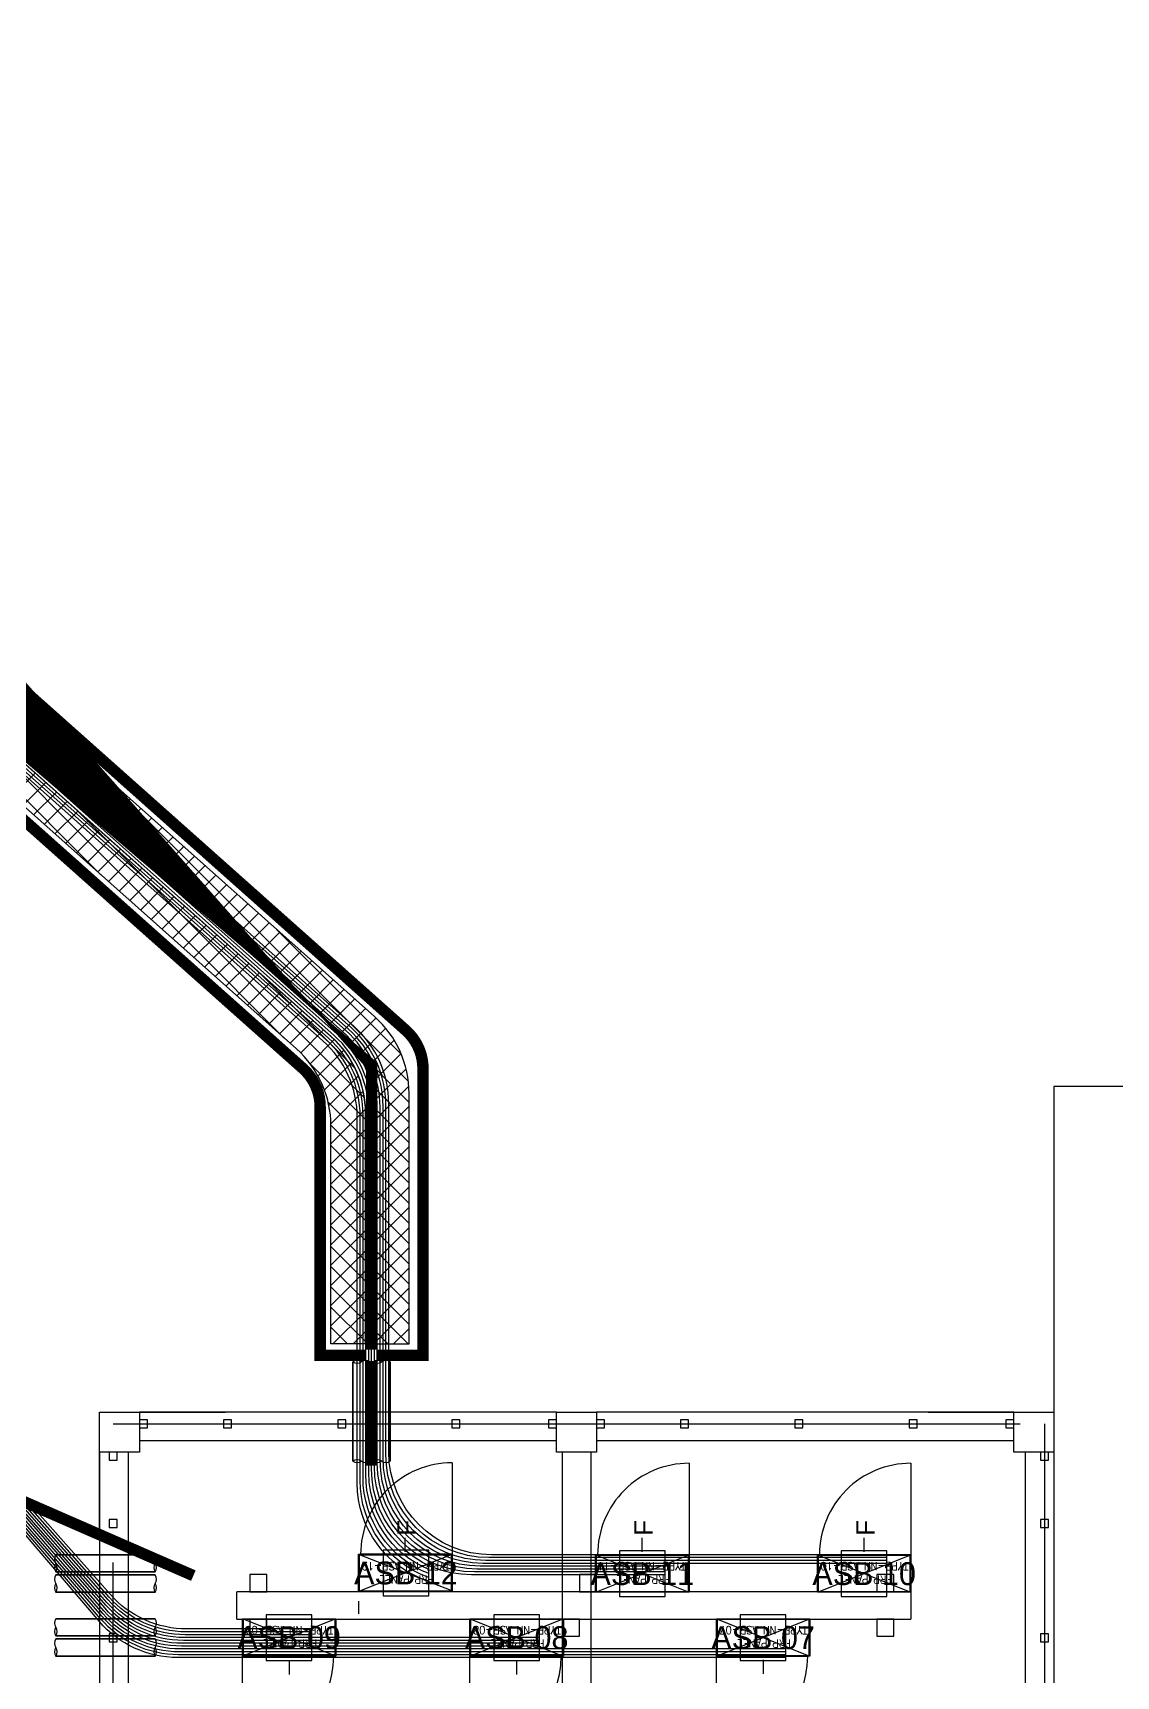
# Model space of a CAD drawing. Header units: metres. Extents: x 532643 to 533032, y 2674932 to 2675252.
# Drawn here: x 532826.05 to 532835.53, y 2675126.39 to 2675140.76 of the extents above; entities that cross this region are included whole.
import ezdxf
from ezdxf.enums import TextEntityAlignment as Align

# ---------------------------------------------------------------- set-up
doc = ezdxf.new("R2010")
doc.units = ezdxf.units.M
doc.header["$MEASUREMENT"] = 0
for name, pattern in [('DASHED', [0.75, 0.5, -0.25]), ('DASHED2', [0.375, 0.25, -0.125]), ('HIDDEN', [0.375, 0.25, -0.125]), ('PHANTOM', [63.50000000000001, 31.75, -6.35, 6.35, -6.35, 6.35, -6.35])]:
    doc.linetypes.add(name, pattern=pattern)
for name, color, linetype in [('1', 5, 'Continuous'), ('300mm Hume Pipe', 74, 'Continuous'), ('Excavation', 7, 'Continuous'), ('IDT', 7, 'Continuous'), ('LT Cable(AG) INV to LT Panel BL-10', 2, 'Continuous'), ('Trench (AC)-BL10', 14, 'Continuous')]:
    doc.layers.add(name, color=color, linetype=linetype)
doc.styles.add('Arial', font='arial.ttf')
doc.styles.add('RomanS', font='romans.shx')
doc.styles.get("Standard").update_dxf_attribs({"font": 'Adani Regular.ttf'})
doc.linetypes.add('FOUNDATION LAYOUT$0$FENCELINE1', pattern='A,6.35,-2.54,[133,ltypeshp.shx,S=2.54,R=0,X=-2.54,Y=0],-2.54,25.4', length=36.83)

# ---------------------------------------------------------------- blocks, each defined once
blk = doc.blocks.new('IDT')
at = {"layer": 'IDT', "color": 8, "linetype": 'PHANTOM', "ltscale": 0.25}
for p, q in [((33.78305947702646, 18.31032447560767), (33.78305947702646, 9.160324475607581)), ((25.63305947702636, 9.160324475607581), (25.63305947702636, 16.03532447560758)), ((33.78305947702646, 9.160324475607581), (25.63305947702636, 9.160324475607581))]:
    blk.add_line(p, q, dxfattribs=at)
at = {"layer": 'IDT', "color": 8}
for p, q in [((25.55203310577579, 9.410145771028397), (25.55203310577579, 12.06014577102826)), ((25.80203310577579, 9.410145771028397), (25.80203310577579, 12.06014577102826)), ((29.60203310577552, 9.410145771028397), (29.60203310577552, 12.06014577102826)), ((29.85203310577552, 9.410145771028397), (29.85203310577552, 12.06014577102826)), ((33.6520331057757, 9.410145771028397), (33.6520331057757, 12.06014577102826)), ((33.9020331057757, 9.410145771028397), (33.9020331057757, 12.06014577102826)), ((25.59805947702651, 11.06854747735485), (25.59805947702651, 10.99854747735469)), ((25.66805947702622, 11.06854747735485), (25.59805947702651, 11.06854747735485)), ((25.66805947702622, 10.99854747735469), (25.66805947702622, 11.06854747735485)), ((27.68603310577581, 11.1931585117926), (28.50403310577556, 11.1931585117926)), ((27.68603310577581, 10.86615851179261), (27.68603310577581, 11.1931585117926)), ((27.69503310577582, 10.86965851179264), (27.69503310577582, 11.18965851179257)), ((27.69503310577582, 11.18965851179257), (28.49503310577555, 11.18965851179257)), ((28.49503310577555, 11.18965851179257), (27.69503310577582, 10.86965851179264)), ((28.49503310577555, 10.86965851179264), (27.69503310577582, 11.18965851179257)), ((28.49503310577555, 11.18965851179257), (28.49503310577555, 10.86965851179264)), ((28.50403310577556, 11.1931585117926), (28.50403310577556, 10.86615851179261)), ((29.8430331057755, 11.19316355596482), (30.66103310577572, 11.19316355596482)), ((29.8430331057755, 10.86616355596482), (29.8430331057755, 11.19316355596482)), ((29.85203310577552, 10.86966355596462), (29.85203310577552, 11.18966355596478)), ((29.85203310577552, 11.18966355596478), (30.6520331057757, 11.18966355596478)), ((30.6520331057757, 11.18966355596478), (29.85203310577552, 10.86966355596462)), ((30.6520331057757, 10.86966355596462), (29.85203310577552, 11.18966355596478)), ((30.6520331057757, 11.18966355596478), (30.6520331057757, 10.86966355596462)), ((30.66103310577572, 11.19316355596482), (30.66103310577572, 10.86616355596482)), ((31.83392632624444, 11.19316355596482), (32.65192632624419, 11.19316355596482)), ((31.83392632624444, 10.86616355596482), (31.83392632624444, 11.19316355596482)), ((31.84292632624445, 10.86966355596462), (31.84292632624445, 11.18966355596478)), ((31.84292632624445, 11.18966355596478), (32.64292632624418, 11.18966355596478)), ((31.84292632624445, 10.86966355596462), (32.64292632624418, 11.18966355596478)), ((31.84292632624445, 11.18966355596478), (32.64292632624418, 10.86966355596485)), ((32.64292632624418, 11.18966355596478), (32.64292632624418, 10.86966355596485)), ((32.65192632624419, 11.19316355596482), (32.65192632624419, 10.86616355596482)), ((33.7480594770266, 11.06854747735485), (33.7480594770266, 10.99854747735469)), ((33.81805947702631, 11.06854747735485), (33.7480594770266, 11.06854747735485)), ((33.81805947702631, 10.99854747735469), (33.81805947702631, 11.06854747735485)), ((25.59805947702651, 10.99854747735469), (25.66805947702622, 10.99854747735469)), ((26.95103310577568, 11.01965851179273), (26.95103310577568, 10.86965851179264)), ((27.10103310577577, 11.01965851179273), (26.95103310577568, 11.01965851179273)), ((27.10103310577577, 10.86965851179264), (27.10103310577577, 11.01965851179273)), ((29.70203310577588, 11.01965851179273), (29.70203310577588, 10.86965851179264)), ((29.85203310577597, 11.01965851179273), (29.70203310577588, 11.01965851179273)), ((29.85203310577597, 10.86965851179264), (29.85203310577597, 11.01965851179273)), ((32.4369263262445, 11.0196585117925), (32.4369263262445, 10.86965851179264)), ((32.58692632624414, 11.0196585117925), (32.4369263262445, 11.0196585117925)), ((32.58692632624414, 10.86965851179264), (32.58692632624414, 11.0196585117925)), ((33.7480594770266, 10.99854747735469), (33.81805947702631, 10.99854747735469)), ((32.69924909500176, 10.86966355596462), (26.80203310577579, 10.86965851179286)), ((26.95103310577568, 10.86965851179264), (27.10103310577577, 10.86965851179264)), ((28.50403310577556, 10.86615851179261), (27.68603310577581, 10.86615851179261)), ((28.49503310577555, 10.86965851179264), (27.69503310577582, 10.86965851179264)), ((29.70203310577588, 10.86965851179264), (29.85203310577597, 10.86965851179264)), ((30.66103310577572, 10.86616355596482), (29.8430331057755, 10.86616355596482)), ((30.6520331057757, 10.86966355596462), (29.85203310577552, 10.86966355596462)), ((31.63518662643108, 10.71242244929829), (31.63518662643108, 10.8226436008905)), ((32.65192632624419, 10.86616355596482), (31.83392632624444, 10.86616355596482)), ((32.64292632624418, 10.86966355596485), (31.84292632624445, 10.86966355596462)), ((32.4369263262445, 10.86965851179264), (32.58692632624414, 10.86965851179264)), ((32.69925243467858, 10.86966355596758), (32.69925243467858, 10.62966355685978)), ((26.80203310577579, 10.6331585126876), (27.62003310577555, 10.6331585126876)), ((26.80203310577579, 10.3061585126876), (26.80203310577579, 10.6331585126876)), ((26.80203310577579, 10.62966355685978), (32.69924909500176, 10.62966355685978)), ((26.81103310577581, 10.30965851268763), (26.81103310577581, 10.62965851268757)), ((26.81103310577581, 10.62965851268757), (27.61103310577553, 10.62965851268757)), ((27.61103310577553, 10.62965851268757), (26.81103310577581, 10.30965851268763)), ((27.61103310577553, 10.30965851268763), (26.81103310577581, 10.62965851268757)), ((26.95103310577568, 10.62965851268757), (26.95103310577568, 10.6296585126878)), ((26.95103310577568, 10.62965851268757), (26.95103310577568, 10.47965851268748)), ((27.10103310577577, 10.62965851268757), (26.95103310577568, 10.62965851268757)), ((27.10103310577577, 10.47965851268748), (27.10103310577577, 10.62965851268757)), ((27.61103310577553, 10.62965851268757), (27.61103310577553, 10.30965851268763)), ((27.62003310577555, 10.6331585126876), (27.62003310577555, 10.3061585126876)), ((28.7430331057756, 10.6331585126876), (29.56103310577581, 10.6331585126876)), ((28.7430331057756, 10.3061585126876), (28.7430331057756, 10.6331585126876)), ((28.75203310577561, 10.30965851268763), (28.75203310577561, 10.62965851268757)), ((28.75203310577561, 10.62965851268757), (29.55203310577579, 10.62965851268757)), ((29.55203310577579, 10.62965851268757), (28.75203310577561, 10.30965851268763)), ((29.55203310577579, 10.30965851268763), (28.75203310577561, 10.62965851268757)), ((29.55203310577579, 10.62965851268757), (29.55203310577579, 10.30965851268763)), ((29.55203310577579, 10.62965851268757), (29.55203310577579, 10.47965851268748)), ((29.70203310577588, 10.62965851268757), (29.55203310577579, 10.62965851268757)), ((29.56103310577581, 10.6331585126876), (29.56103310577581, 10.3061585126876)), ((29.70203310577588, 10.47965851268748), (29.70203310577588, 10.62965851268757)), ((30.81703310577566, 10.62928158855436), (31.63503310577542, 10.62928158855436)), ((30.81703310577566, 10.30228158855437), (30.81703310577566, 10.62928158855436)), ((30.82603310577568, 10.3057815885544), (30.82603310577568, 10.62578158855433)), ((30.82603310577568, 10.62578158855433), (31.62603310577586, 10.62578158855433)), ((30.82603310577568, 10.3057815885544), (31.62603310577586, 10.62578158855433)), ((30.82603310577568, 10.61801765194389), (31.62603310577586, 10.3057815885544)), ((31.62603310577586, 10.62578158855433), (31.62603310577586, 10.3057815885544)), ((31.63503310577542, 10.62928158855436), (31.63503310577542, 10.30228158855437)), ((32.4369263262445, 10.62965851268757), (32.4369263262445, 10.47965851268748)), ((32.58692632624414, 10.62965851268757), (32.4369263262445, 10.62965851268757)), ((32.58692632624414, 10.47965851268748), (32.58692632624414, 10.62965851268757)), ((26.95103310577568, 10.47965851268748), (27.10103310577577, 10.47965851268748)), ((29.55203310577579, 10.47965851268748), (29.70203310577588, 10.47965851268748)), ((32.4369263262445, 10.47965851268748), (32.58692632624414, 10.47965851268748)), ((27.62003310577555, 10.3061585126876), (26.80203310577579, 10.3061585126876)), ((27.61103310577553, 10.30965851268763), (26.81103310577581, 10.30965851268763)), ((29.56103310577581, 10.3061585126876), (28.7430331057756, 10.3061585126876)), ((29.55203310577579, 10.30965851268763), (28.75203310577561, 10.30965851268763)), ((31.63503310577542, 10.30228158855437), (30.81703310577566, 10.30228158855437)), ((31.62603310577586, 10.3057815885544), (30.82603310577568, 10.3057815885544)), ((25.59805947702651, 10.06854747735485), (25.59805947702651, 9.998547477354691)), ((25.66805947702622, 10.06854747735485), (25.59805947702651, 10.06854747735485)), ((25.66805947702622, 9.998547477354691), (25.66805947702622, 10.06854747735485)), ((33.7480594770266, 10.06854747735485), (33.7480594770266, 9.998547477354691)), ((33.81805947702631, 10.06854747735485), (33.7480594770266, 10.06854747735485)), ((33.81805947702631, 9.998547477354691), (33.81805947702631, 10.06854747735485)), ((25.59805947702651, 9.998547477354691), (25.66805947702622, 9.998547477354691)), ((33.7480594770266, 9.998547477354691), (33.81805947702631, 9.998547477354691)), ((25.55203310577579, 9.06014577102826), (25.55203310577579, 9.410145771028397)), ((25.55203310577579, 9.410145771028397), (25.9020331057757, 9.410145771028397)), ((25.59805947702651, 9.480145771028333), (25.59805947702651, 9.410145771028397)), ((25.66805947702622, 9.480145771028333), (25.59805947702651, 9.480145771028333)), ((25.59805947702651, 9.410145771028397), (25.66805947702622, 9.410145771028397)), ((25.66805947702622, 9.410145771028397), (25.66805947702622, 9.480145771028333)), ((25.9020331057757, 9.410145771028397), (25.9020331057757, 9.06014577102826)), ((29.55203310577579, 9.06014577102826), (29.55203310577579, 9.410145771028397)), ((29.55203310577579, 9.410145771028397), (29.9020331057757, 9.410145771028397)), ((29.9020331057757, 9.410145771028397), (29.9020331057757, 9.06014577102826)), ((33.55203310577579, 9.06014577102826), (33.55203310577579, 9.410145771028397)), ((33.55203310577579, 9.410145771028397), (33.9020331057757, 9.410145771028397)), ((33.7480594770266, 9.480145771028333), (33.7480594770266, 9.410145771028397)), ((33.81805947702631, 9.480145771028333), (33.7480594770266, 9.480145771028333)), ((33.7480594770266, 9.410145771028397), (33.81805947702631, 9.410145771028397)), ((33.81805947702631, 9.410145771028397), (33.81805947702631, 9.480145771028333)), ((33.9020331057757, 9.410145771028397), (33.9020331057757, 9.06014577102826)), ((25.9020331057757, 9.31014577102826), (29.55203310577579, 9.31014577102826)), ((29.9020331057757, 9.31014577102826), (33.55203310577579, 9.31014577102826)), ((25.9020331057757, 9.06014577102826), (25.55203310577579, 9.06014577102826)), ((25.9020331057757, 9.195324475607663), (25.9020331057757, 9.1253244756075)), ((25.97203310577586, 9.195324475607663), (25.9020331057757, 9.195324475607663)), ((25.9020331057757, 9.1253244756075), (25.97203310577586, 9.1253244756075)), ((25.9020331057757, 9.06014577102826), (29.55203310577579, 9.06014577102826)), ((25.97203310577586, 9.1253244756075), (25.97203310577586, 9.195324475607663)), ((26.7480594770266, 9.195324475607663), (26.7480594770266, 9.1253244756075)), ((26.81805947702631, 9.195324475607663), (26.7480594770266, 9.195324475607663)), ((26.7480594770266, 9.1253244756075), (26.81805947702631, 9.1253244756075)), ((26.81805947702631, 9.1253244756075), (26.81805947702631, 9.195324475607663)), ((27.7480594770266, 9.195324475607663), (27.7480594770266, 9.1253244756075)), ((27.81805947702631, 9.195324475607663), (27.7480594770266, 9.195324475607663)), ((27.7480594770266, 9.1253244756075), (27.81805947702631, 9.1253244756075)), ((27.81805947702631, 9.1253244756075), (27.81805947702631, 9.195324475607663)), ((28.7480594770266, 9.195324475607663), (28.7480594770266, 9.1253244756075)), ((28.81805947702631, 9.195324475607663), (28.7480594770266, 9.195324475607663)), ((28.7480594770266, 9.1253244756075), (28.81805947702631, 9.1253244756075)), ((28.81805947702631, 9.1253244756075), (28.81805947702631, 9.195324475607663)), ((29.48220577756118, 9.195324475607663), (29.48220577756118, 9.1253244756075)), ((29.55220577756089, 9.195324475607663), (29.48220577756118, 9.195324475607663)), ((29.48220577756118, 9.1253244756075), (29.55220577756089, 9.1253244756075)), ((29.9020331057757, 9.06014577102826), (29.55203310577579, 9.06014577102826)), ((29.55220577756089, 9.1253244756075), (29.55220577756089, 9.195324475607663)), ((29.9020331057757, 9.195324475607663), (29.9020331057757, 9.1253244756075)), ((29.97203310577586, 9.195324475607663), (29.9020331057757, 9.195324475607663)), ((29.9020331057757, 9.1253244756075), (29.97203310577586, 9.1253244756075)), ((29.9020331057757, 9.06014577102826), (33.55203310577579, 9.06014577102826)), ((29.97203310577586, 9.1253244756075), (29.97203310577586, 9.195324475607663)), ((30.7480594770266, 9.195324475607663), (30.7480594770266, 9.1253244756075)), ((30.81805947702631, 9.195324475607663), (30.7480594770266, 9.195324475607663)), ((30.7480594770266, 9.1253244756075), (30.81805947702631, 9.1253244756075)), ((30.81805947702631, 9.1253244756075), (30.81805947702631, 9.195324475607663)), ((31.7480594770266, 9.195324475607663), (31.7480594770266, 9.1253244756075)), ((31.81805947702631, 9.195324475607663), (31.7480594770266, 9.195324475607663)), ((31.7480594770266, 9.1253244756075), (31.81805947702631, 9.1253244756075)), ((31.81805947702631, 9.1253244756075), (31.81805947702631, 9.195324475607663)), ((32.7480594770266, 9.195324475607663), (32.7480594770266, 9.1253244756075)), ((32.81805947702631, 9.195324475607663), (32.7480594770266, 9.195324475607663)), ((32.7480594770266, 9.1253244756075), (32.81805947702631, 9.1253244756075)), ((32.81805947702631, 9.1253244756075), (32.81805947702631, 9.195324475607663)), ((33.48203310577563, 9.195324475607663), (33.48203310577563, 9.1253244756075)), ((33.55203310577579, 9.195324475607663), (33.48203310577563, 9.195324475607663)), ((33.48203310577563, 9.1253244756075), (33.55203310577579, 9.1253244756075)), ((33.55203310577579, 9.1253244756075), (33.55203310577579, 9.195324475607663)), ((33.9020331057757, 9.06014577102826), (33.55203310577579, 9.06014577102826))]:
    blk.add_line(p, q, dxfattribs=at)
at = {"layer": 'IDT', "color": 8, "linetype": 'DASHED', "ltscale": 5}
for p, q in [((28.50403310577556, 11.99315851179233), (28.50403310577556, 11.1931585117926)), ((30.66103310577617, 11.99316355596432), (30.66103310577617, 11.19316355596482)), ((32.65192632624419, 11.99316355596454), (32.65192632624419, 11.19316355596482)), ((28.46019748933739, 11.1931585117926), (27.70403310577584, 11.1931585117926)), ((28.50403310577556, 11.1931585117926), (28.46019748933739, 11.1931585117926)), ((30.61719748933754, 11.19316355596482), (29.86103310577644, 11.19316355596482)), ((30.66103310577617, 11.19316355596482), (30.61719748933754, 11.19316355596482)), ((32.60809070980602, 11.19316355596482), (31.85192632624447, 11.19316355596482)), ((32.65192632624419, 11.19316355596482), (32.60809070980602, 11.19316355596482)), ((26.80203310577579, 9.506158512688103), (26.80203310577579, 10.3061585126876)), ((26.80203310577579, 10.3061585126876), (26.84586872221396, 10.3061585126876)), ((26.84586872221396, 10.3061585126876), (27.60203310577552, 10.3061585126876)), ((28.7430331057756, 9.506158512688103), (28.7430331057756, 10.3061585126876)), ((28.7430331057756, 10.3061585126876), (28.78686872221377, 10.3061585126876)), ((28.78686872221377, 10.3061585126876), (29.54303310577532, 10.3061585126876)), ((30.81703310577566, 9.502281588554638), (30.81703310577566, 10.30228158855437)), ((30.81703310577566, 10.30228158855437), (30.86086872221384, 10.30228158855437)), ((30.86086872221384, 10.30228158855437), (31.61703310577539, 10.30228158855437))]:
    blk.add_line(p, q, dxfattribs=at)
at = {"layer": 'IDT', "color": 7}
for p, q in [((28.09503310577546, 11.27669120714529), (28.09503310577546, 11.34921367546428)), ((28.09503310577546, 11.22553543595552), (28.09503310577546, 11.27669120714529)), ((30.25203310577561, 11.28019625131731), (30.25203310577561, 11.35271871963653)), ((30.25203310577561, 11.22904048012754), (30.25203310577561, 11.28019625131731)), ((32.24292632624409, 11.28019625131731), (32.24292632624409, 11.35271871963653)), ((32.24292632624409, 11.22904048012776), (32.24292632624409, 11.28019625131731)), ((27.68603310577581, 11.1931585117926), (28.50403310577556, 11.1931585117926)), ((27.68603310577581, 10.86615851179261), (27.68603310577581, 11.1931585117926)), ((28.50403310577556, 11.1931585117926), (28.50403310577556, 10.86615851179261)), ((29.8430331057755, 11.19316355596482), (30.66103310577572, 11.19316355596482)), ((29.8430331057755, 10.86616355596482), (29.8430331057755, 11.19316355596482)), ((30.66103310577572, 11.19316355596482), (30.66103310577572, 10.86616355596482)), ((31.83392632624444, 11.19316355596482), (32.65192632624419, 11.19316355596482)), ((31.83392632624444, 10.86616355596482), (31.83392632624444, 11.19316355596482)), ((32.65192632624419, 11.19316355596482), (32.65192632624419, 10.86616355596482)), ((28.50403310577556, 10.86615851179261), (27.68603310577581, 10.86615851179261)), ((30.66103310577572, 10.86616355596482), (29.8430331057755, 10.86616355596482)), ((32.65192632624419, 10.86616355596482), (31.83392632624444, 10.86616355596482)), ((26.80203310577579, 10.6331585126876), (27.62003310577555, 10.6331585126876)), ((26.80203310577579, 10.3061585126876), (26.80203310577579, 10.6331585126876)), ((27.62003310577555, 10.6331585126876), (27.62003310577555, 10.3061585126876)), ((28.7430331057756, 10.6331585126876), (29.56103310577581, 10.6331585126876)), ((28.7430331057756, 10.3061585126876), (28.7430331057756, 10.6331585126876)), ((29.56103310577581, 10.6331585126876), (29.56103310577581, 10.3061585126876)), ((30.81703310577566, 10.62928158855436), (31.63503310577542, 10.62928158855436)), ((30.81703310577566, 10.30228158855437), (30.81703310577566, 10.62928158855436)), ((31.63503310577542, 10.62928158855436), (31.63503310577542, 10.30228158855437)), ((27.62003310577555, 10.3061585126876), (26.80203310577579, 10.3061585126876)), ((27.21103310577544, 10.28055006587385), (27.21103310577544, 10.22939429468408)), ((27.21103310577544, 10.22939429468408), (27.21103310577544, 10.15687182636486)), ((29.56103310577581, 10.3061585126876), (28.7430331057756, 10.3061585126876)), ((29.1520331057757, 10.28055006587385), (29.1520331057757, 10.22939429468408)), ((29.1520331057757, 10.22939429468408), (29.1520331057757, 10.15687182636486)), ((31.63503310577542, 10.30228158855437), (30.81703310577566, 10.30228158855437)), ((31.22603310577577, 10.28055511004584), (31.22603310577577, 10.22939933885607)), ((31.22603310577577, 10.22939933885607), (31.22603310577577, 10.15687687053685))]:
    blk.add_line(p, q, dxfattribs=at)
at = {"layer": 'IDT', "color": 124}
for p, q in [((34.28454869628402, 11.19321100944774), (33.41546722306956, 11.19321100944774)), ((33.41546722306956, 11.19321100944774), (34.28454869628402, 11.19321100944774)), ((33.41546722306956, 11.04321100944787), (34.28454869628402, 11.04321100944787)), ((34.28454869628402, 11.04321100944787), (33.41546722306956, 11.04321100944787)), ((34.28454869628584, 11.01616355596605), (33.41546722307137, 11.01616355596605)), ((33.41546722307137, 11.01616355596605), (34.28454869628584, 11.01616355596605)), ((33.41546722307137, 10.86616355596618), (34.28454869628584, 10.86616355596618)), ((34.28454869628584, 10.86616355596618), (33.41546722307137, 10.86616355596618)), ((34.28454869628402, 10.63321101034273), (33.41546722306956, 10.63321101034273)), ((33.41546722306956, 10.63321101034273), (34.28454869628402, 10.63321101034273)), ((33.41546722306956, 10.48321101034287), (34.28454869628402, 10.48321101034287)), ((34.28454869628402, 10.48321101034287), (33.41546722306956, 10.48321101034287)), ((34.28454869628584, 10.45616355686104), (33.41546722307137, 10.45616355686104)), ((33.41546722307137, 10.45616355686104), (34.28454869628584, 10.45616355686104)), ((33.41546722307137, 10.30616355686118), (34.28454869628584, 10.30616355686118)), ((34.28454869628584, 10.30616355686118), (33.41546722307137, 10.30616355686118)), ((31.3578251571378, 9.487376799342314), (31.3578251571378, 8.61829532612785)), ((31.3578251571378, 8.61829532612785), (31.3578251571378, 9.487376799342314)), ((31.50782515713789, 8.61829532612785), (31.50782515713789, 9.487376799342314)), ((31.50782515713789, 9.487376799342314), (31.50782515713789, 8.61829532612785)), ((31.53487261061926, 9.487376799344133), (31.53487261061926, 8.618295326129669)), ((31.53487261061926, 8.618295326129669), (31.53487261061926, 9.487376799344133)), ((31.68487261061935, 8.618295326129669), (31.68487261061935, 9.487376799344133)), ((31.68487261061935, 9.487376799344133), (31.68487261061935, 8.618295326129669))]:
    blk.add_line(p, q, dxfattribs=at)
at = {"layer": 'IDT', "color": 8, "linetype": 'HIDDEN', "ltscale": 2.5}
blk.add_line((26.80203310577579, 10.62966355685978), (26.80203292904551, 10.86965851179264), dxfattribs=at)
at = {"layer": 'IDT', "color": 8, "linetype": 'DASHED2', "ltscale": 5}
for p, q in [((25.55203310577579, 9.06014577102826), (25.55203310577579, 10.1601457710284)), ((33.9020331057757, 10.1601457710284), (33.9020331057757, 9.06014577102826)), ((26.6520331057757, 9.06014577102826), (25.55203310577579, 9.06014577102826)), ((33.9020331057757, 9.06014577102826), (32.80203310577579, 9.06014577102826))]:
    blk.add_line(p, q, dxfattribs=at)
at = {"layer": 'IDT', "color": 7, "linetype": 'FOUNDATION LAYOUT$0$FENCELINE1', "ltscale": 0.01}
blk.add_lwpolyline([(19.91065726106834, 22.48539390819508), (11.80103310577559, 22.48539390819508), (11.80103310577559, 6.210393908265019), (19.73137271900467, 6.210393908225001), (25.55203310577579, 6.210393908225001), (25.55203310577579, 9.06014577102826)], dxfattribs=at)
at = {"layer": 'IDT', "color": 8, "linetype": 'DASHED', "ltscale": 5}
for centre, start, end in [((28.50403310577556, 11.1931585117926), 90, 180), ((30.66103310577617, 11.19316355596482), 90, 180), ((32.65192632624419, 11.19316355596482), 90, 180), ((26.80203310577579, 10.3061585126876), 270, 0), ((28.7430331057756, 10.3061585126876), 270, 0), ((30.81703310577566, 10.30228158855437), 270, 0)]:
    blk.add_arc(centre, 0.7999999999996508, start, end, dxfattribs=at)
at = {"layer": 'IDT', "color": 124}
for centre, radius, start, end in [((33.46528137758176, 11.15571100944828), 0.06235142331725626, 143.0276363458421, 216.9723636541578), ((33.46528137758449, 11.0807110094471), 0.06235142331974031, 143.0276363562435, 216.9723636280808), ((33.36565306855007, 11.15571100944715), 0.06235142332423081, 323.0276363719184, 36.97236362808165), ((34.33436285080396, 11.15571100944715), 0.06235142332423081, 143.0276363719183, 216.9723636280808), ((34.23473454177227, 11.15571100944828), 0.06235142331725626, 323.0276363458421, 36.9723636541579), ((34.23473454176909, 11.0807110094471), 0.06235142331974031, 323.0276363719184, 36.9723636437565), ((33.46528137758358, 10.97866355596659), 0.06235142331725626, 143.0276363458421, 216.9723636541578), ((33.46528137758631, 10.90366355596541), 0.06235142331974031, 143.0276363562435, 216.9723636280808), ((33.36565306855189, 10.97866355596545), 0.06235142332423081, 323.0276363719184, 36.97236362808165), ((34.33436285080577, 10.97866355596545), 0.06235142332423081, 143.0276363719183, 216.9723636280808), ((34.23473454177409, 10.97866355596659), 0.06235142331725626, 323.0276363458421, 36.9723636541579), ((34.23473454177091, 10.90366355596541), 0.06235142331974031, 323.0276363719184, 36.9723636437565), ((33.46528137758176, 10.59571101034328), 0.06235142331725626, 143.0276363458421, 216.9723636541578), ((33.46528137758449, 10.5207110103421), 0.06235142331974031, 143.0276363562435, 216.9723636280808), ((33.36565306855007, 10.59571101034214), 0.06235142332423081, 323.0276363719184, 36.97236362808165), ((34.33436285080396, 10.59571101034214), 0.06235142332423081, 143.0276363719183, 216.9723636280808), ((34.23473454177227, 10.59571101034328), 0.06235142331725626, 323.0276363458421, 36.9723636541579), ((34.23473454176909, 10.5207110103421), 0.06235142331974031, 323.0276363719184, 36.9723636437565), ((33.46528137758358, 10.41866355686159), 0.06235142331725626, 143.0276363458421, 216.9723636541578), ((33.46528137758631, 10.34366355686041), 0.06235142331974031, 143.0276363562435, 216.9723636280808), ((33.36565306855189, 10.41866355686045), 0.06235142332423081, 323.0276363719184, 36.97236362808165), ((34.33436285080577, 10.41866355686045), 0.06235142332423081, 143.0276363719183, 216.9723636280808), ((34.23473454177409, 10.41866355686159), 0.06235142331725626, 323.0276363458421, 36.9723636541579), ((34.23473454177091, 10.34366355686041), 0.06235142331974031, 323.0276363719184, 36.9723636437565), ((31.39532515713725, 9.43756264482738), 0.06235142331974176, 53.02763635368521, 126.9723636463148), ((31.47032515713798, 9.437562644830336), 0.06235142331725626, 53.02763635368521, 126.9723636463148), ((31.47032515713707, 9.537190953862023), 0.06235142332423227, 233.0276363536852, 306.9723636463148), ((31.57237261061871, 9.4375626448292), 0.06235142331974176, 53.02763635368521, 126.9723636463148), ((31.6473726106199, 9.437562644832155), 0.06235142331725626, 53.02763635368521, 126.9723636463148), ((31.64737261061853, 9.537190953863842), 0.06235142332423227, 233.0276363536852, 306.9723636463148), ((31.47032515713707, 8.568481171608141), 0.06235142332423227, 53.02763635368521, 126.9723636463148), ((31.64737261061853, 8.56848117160996), 0.06235142332423227, 53.02763635368521, 126.9723636463148), ((31.39532515713725, 8.668109480642784), 0.06235142331974176, 233.0276363536852, 306.9723636463148), ((31.47032515713798, 8.668109480639828), 0.06235142331725626, 233.0276363536852, 306.9723636463148), ((31.57237261061871, 8.668109480644603), 0.06235142331974176, 233.0276363536852, 306.9723636463148), ((31.6473726106199, 8.668109480641647), 0.06235142331725626, 233.0276363536852, 306.9723636463148)]:
    blk.add_arc(centre, radius, start, end, dxfattribs=at)
at = {"layer": 'IDT', "color": 7, "style": 'RomanS', "width": 0.9}
for s, p in [('FRP PANEL', (27.85184958396192, 11.04685574733401)), ('FRP PANEL', (30.00884958396207, 11.04686079150599)), ('FRP PANEL', (31.99974280443055, 11.04686079150622)), ('TYPE-NN ASB-07', (27.7076995839623, 10.93018908066722)), ('TYPE-NN ASB-08', (29.86469958396199, 10.93019412483943)), ('TYPE-NN ASB-09', (31.85709280443078, 10.93019412483943)), ('FRP PANEL', (26.96784958396191, 10.486855748229)), ('FRP PANEL', (28.90884958396217, 10.486855748229)), ('FRP PANEL', (30.98284958396223, 10.48686079240099)), ('TYPE-NN ASB-10', (26.82369958396228, 10.37018908156222)), ('TYPE-NN ASB-11', (28.7736995839621, 10.37018908156222)), ('TYPE-NN ASB-12', (30.83869958396215, 10.37019412573443))]:
    blk.add_text(s, height=0.07, dxfattribs=at).set_placement(p)
at = {"layer": 'IDT', "color": 7, "style": 'Arial'}
for p in [(27.11984584907739, 10.13972772747468), (29.06084584907765, 10.13972772747468), (31.13484584907772, 10.13973277164666)]:
    blk.add_text('F', height=0.16, rotation=270, dxfattribs=at).set_placement(p)
blk = doc.blocks.new('ASB')
at = {"layer": '1', "color": 5}
blk.add_lwpolyline([(-0.2, -0.2), (0.2, -0.2), (0.2, 0.2), (-0.2, 0.2)], close=True, dxfattribs=at)
at = {"layer": '1', "color": 7}
blk.add_attdef('ID', text='', height=0.2, dxfattribs=at).set_placement((0, 0), align=Align.MIDDLE_CENTER)

msp = doc.modelspace()

# ---------------------------------------------------------------- hatches: boundary and pattern name
at = {"layer": '300mm Hume Pipe'}
h = msp.add_hatch(dxfattribs=at)
h.set_pattern_fill('ANSI37', color=74)
h.set_pattern_definition([(45, (0, 1079.998000000138), (-0.08838834764831845, 0.08838834764831845), []), (135, (0, 1079.998000000138), (-0.08838834764831845, -0.08838834764831843), [])])
edge = h.paths.add_edge_path()
edge.add_line((532829.0382895741, 2675129.296708546), (532829.3382895739, 2675129.296708546))
edge.add_line((532829.3382895739, 2675129.296708546), (532829.3382895739, 2675131.487289007))
edge.add_arc((532828.4382895738, 2675131.487289008), 0.9000000001396984, 359.9999999703551, 408.3287436989939)
edge.add_line((532829.0366597067, 2675132.159563642), (532822.3225955841, 2675138.135537201))
edge.add_arc((532822.920965717, 2675138.807811836), 0.9000000002774085, 180, 228.3287437187034, ccw=False)
edge.add_line((532822.0209657168, 2675138.807811836), (532822.0209657169, 2675140.314203433))
edge.add_line((532822.0209657169, 2675140.314203433), (532821.7209657171, 2675140.314203433))
edge.add_line((532821.7209657171, 2675140.314203433), (532821.720965717, 2675138.673210654))
edge.add_arc((532822.6209657171, 2675138.673210654), 0.9000000001396984, 180, 228.3287437187034)
edge.add_line((532822.0225955842, 2675138.00093602), (532828.736659707, 2675132.02496246))
edge.add_arc((532828.138289574, 2675131.352687825), 0.900000000354808, 0, 48.32874371316751, ccw=False)
edge.add_line((532829.0382895741, 2675131.352687825), (532829.0382895741, 2675129.296708546))
edge = h.paths.add_edge_path()
edge.add_line((532821.6369028456, 2675140.262976613), (532821.6369028455, 2675138.635494115))
edge.add_arc((532822.5369028456, 2675138.635494115), 0.9000000001396984, 180, 228.3287437187034)
edge.add_line((532821.9385327126, 2675137.96321948), (532828.6525968354, 2675131.987245921))
edge.add_arc((532828.0542267024, 2675131.314971286), 0.9000000002774085, 0, 48.32874371870338, ccw=False)
edge.add_line((532828.9542267026, 2675131.314971286), (532828.9542267026, 2675129.296708546))
edge.add_line((532828.9542267026, 2675129.296708546), (532828.6542267025, 2675129.296708546))
edge.add_line((532828.6542267025, 2675129.296708546), (532828.6542267024, 2675131.205169657))
edge.add_arc((532827.7542267023, 2675131.205169657), 0.9000000001396984, 0, 48.33614239672145)
edge.add_line((532828.3525100184, 2675131.877521554), (532821.6386195295, 2675137.851786938))
edge.add_arc((532822.2369028457, 2675138.524138836), 0.900000000033609, 180, 228.3361423967214, ccw=False)
edge.add_line((532821.3369028455, 2675138.524138836), (532821.3369028455, 2675140.314203433))
edge.add_line((532821.3369028455, 2675140.314203433), (532821.6369028456, 2675140.314203433))
edge.add_line((532821.6369028456, 2675140.314203433), (532821.6369028456, 2675140.262976613))

# ---------------------------------------------------------------- linework, layer by layer
at = {"layer": '300mm Hume Pipe', "color": 74}
for points in [[(532821.6369028456, 2675140.262976613), (532821.6369028455, 2675138.635494115, 0.2140562423256003), (532821.9385327126, 2675137.96321948), (532828.6525968354, 2675131.987245921, -0.2140562423092027), (532828.9542267026, 2675131.314971286), (532828.9542267026, 2675129.296708546), (532828.6542267025, 2675129.296708546), (532828.6542267024, 2675131.205169657, 0.2140900045463655), (532828.3525100184, 2675131.877521554), (532821.6386195295, 2675137.851786938, -0.2140900045615197), (532821.3369028455, 2675138.524138836), (532821.3369028455, 2675140.314203433), (532821.6369028456, 2675140.314203433), (532821.6369028456, 2675140.262976613)], [(532829.0382895741, 2675129.296708546), (532829.3382895739, 2675129.296708546), (532829.3382895739, 2675131.487289007, 0.2140562423100663), (532829.0366597067, 2675132.159563642), (532822.3225955841, 2675138.135537201, -0.2140562423329815), (532822.0209657168, 2675138.807811836), (532822.0209657169, 2675140.314203433), (532821.7209657171, 2675140.314203433), (532821.720965717, 2675138.673210654, 0.2140562423301491), (532822.0225955842, 2675138.00093602), (532828.736659707, 2675132.02496246, -0.2140562423100663), (532829.0382895741, 2675131.352687825)]]:
    msp.add_lwpolyline(points, format="xyb", close=True, dxfattribs=at)
at = {"layer": 'Excavation', "color": 3, "const_width": 0.1}
for points in [[(532827.450402094, 2675127.269768927), (532825.6102826138, 2675128.073132983), (532818.6852843686, 2675128.073132983), (532818.6852843686, 2675140.414203433)], [(532829.0099354833, 2675128.232471424), (532829.0099354833, 2675131.736423512), (532821.6926116262, 2675138.251225982), (532821.6926116263, 2675140.414203433)]]:
    msp.add_lwpolyline(points, dxfattribs=at)
at = {"layer": 'LT Cable(AG) INV to LT Panel BL-10', "color": 2}
for points in [[(532828.488358041, 2675126.778238401), (532827.3877639325, 2675126.778238401, -0.2151624988949397), (532826.7129640981, 2675127.082717466), (532825.8059728234, 2675128.110452221, 0.1032748659291951), (532825.4458711364, 2675128.185632983), (532819.6977843688, 2675128.185632983, -0.4142135623936106), (532818.7977843686, 2675129.085632983), (532818.7977843686, 2675140.370862782, -0.02139299530927985), (532818.8010765084, 2675140.447771906), (532818.8444922285, 2675140.953969552, 0.02139299530528766), (532818.8477843682, 2675141.030878676), (532818.8477843683, 2675243.090487811, 0.4142135623734262), (532817.9477843683, 2675243.990487811), (532710.8015845179, 2675243.990487811, -0.414213562373095), (532709.9015845179, 2675244.890487811), (532709.9015845179, 2675245.225769276)], [(532828.488358041, 2675126.803238401), (532827.3960036538, 2675126.803238401, -0.2147312547795336), (532826.7221866301, 2675127.106605667), (532825.8111922352, 2675128.135452221, 0.1032748659037654), (532825.4510905484, 2675128.210632983), (532819.7227843686, 2675128.210632983, -0.414213562373095), (532818.8227843685, 2675129.110632983), (532818.8227843685, 2675140.369792643, -0.02139299537587195), (532818.8260765083, 2675140.446701766), (532818.8694922285, 2675140.952899412, 0.02139299537685584), (532818.8727843682, 2675141.029808536), (532818.8727843682, 2675243.115487811, 0.414213562373095), (532817.9727843682, 2675244.015487811), (532807.9775845179, 2675244.015487811, -0.414213562373095), (532807.0775845179, 2675244.915487811), (532807.0775845179, 2675245.225769276)], [(532830.4792512616, 2675126.728238401), (532827.3712563843, 2675126.728238401, -0.2160344713296541), (532826.6944754516, 2675127.034969854), (532825.7955339993, 2675128.060452221, 0.1032748659456602), (532825.4354323123, 2675128.135632983), (532819.6477843687, 2675128.135632983, -0.4142135623934891), (532818.7477843686, 2675129.035632983), (532818.7477843686, 2675140.373003061, -0.02139299535886178), (532818.7510765083, 2675140.449912185), (532818.7944922285, 2675140.956109831, 0.02139299535864674), (532818.7977843683, 2675141.033018955), (532818.7977843683, 2675213.040487811, 0.414213562373095), (532817.8977843683, 2675213.940487811), (532710.8015845179, 2675213.940487811, -0.414213562373095), (532709.9015845179, 2675214.840487811), (532709.9015845179, 2675215.225769276)], [(532828.488358041, 2675126.753238401), (532827.3795148506, 2675126.753238401, -0.2155968935960983), (532826.7037270556, 2675127.058838825), (532825.8007534114, 2675128.085452221, 0.1032748659374062), (532825.4406517243, 2675128.160632983), (532819.6727843687, 2675128.160632983, -0.4142135623935497), (532818.7727843686, 2675129.060632983), (532818.7727843686, 2675140.371932921, -0.02139299535886178), (532818.7760765083, 2675140.448842045), (532818.8194922286, 2675140.955039692, 0.02139299535864674), (532818.8227843683, 2675141.031948816), (532818.8227843683, 2675213.065487811, 0.414213562373095), (532817.9227843683, 2675213.965487811), (532807.9775845179, 2675213.965487811, -0.414213562373095), (532807.0775845179, 2675214.865487811), (532807.0775845179, 2675215.225769276)], [(532830.4792512616, 2675126.678238401), (532827.3547112065, 2675126.678238401, -0.2169193075640591), (532826.6759283593, 2675126.987261374), (532825.7850951755, 2675128.010452222, 0.1032748659622984), (532825.4249934884, 2675128.085632984), (532819.5977843687, 2675128.085632983, -0.4142135623933694), (532818.6977843685, 2675128.985632983), (532818.6977843685, 2675140.375143339, -0.02139299540844348), (532818.7010765083, 2675140.452052464), (532818.7444922286, 2675140.95825011, 0.02139299541230105), (532818.7477843683, 2675141.035159234), (532818.7477843682, 2675190.490487811, 0.4142135623724179), (532817.8477843682, 2675191.390487811), (532710.8015845179, 2675191.390487811, -0.414213562373095), (532709.9015845179, 2675192.290487811), (532709.9015845179, 2675192.725769276)], [(532830.4792512616, 2675126.703238401), (532827.3629885104, 2675126.703238401, -0.2164752649546951), (532826.6852092359, 2675127.011110666), (532825.7903145873, 2675128.035452222, 0.1032748659539574), (532825.4302129003, 2675128.110632984), (532819.6227843687, 2675128.110632983, -0.414213562393429), (532818.7227843686, 2675129.010632983), (532818.7227843686, 2675140.3740732, -0.02139299535886178), (532818.7260765083, 2675140.450982324), (532818.7694922285, 2675140.957179971, 0.02139299535864674), (532818.7727843683, 2675141.034089094), (532818.7727843683, 2675190.515487811, 0.414213562373095), (532817.8727843682, 2675191.415487811), (532807.9775845179, 2675191.415487811, -0.414213562373095), (532807.0775845179, 2675192.315487811), (532807.0775845179, 2675192.725769276)], [(532832.6362512615, 2675126.628238401), (532827.3381282159, 2675126.628238401, -0.2178172749968657), (532826.6573224236, 2675126.939592945), (532825.7746563515, 2675127.960452221, 0.1032748659251984), (532825.4145546646, 2675128.035632983), (532819.5477843687, 2675128.035632983, -0.4142135623932508), (532818.6477843686, 2675128.935632983), (532818.6477843686, 2675140.377283619, -0.02139299535886178), (532818.6510765083, 2675140.454192743), (532818.6944922286, 2675140.960390389, 0.02139299535864674), (532818.6977843683, 2675141.037299513), (532818.6977843683, 2675167.940487811, 0.414213562373095), (532817.7977843683, 2675168.840487811), (532710.8015845179, 2675168.840487811, -0.414213562373095), (532709.9015845179, 2675169.740487811), (532709.9015845179, 2675170.225769276)], [(532830.4792512616, 2675126.653238401), (532827.3464244489, 2675126.653238401, -0.2173666329270636), (532826.6666327713, 2675126.963422095), (532825.7798757635, 2675127.985452221, 0.1032748659169098), (532825.4197740766, 2675128.060632983), (532819.5727843688, 2675128.060632983, -0.4142135623933099), (532818.6727843686, 2675128.960632983), (532818.6727843686, 2675140.37621348, -0.02139299530927985), (532818.6760765084, 2675140.453122604), (532818.7194922285, 2675140.95932025, 0.02139299530452547), (532818.7227843682, 2675141.036229374), (532818.7227843683, 2675167.965487811, 0.4142135623743203), (532817.8227843683, 2675168.865487811), (532775.5855845179, 2675168.865487811, -0.414213562373095), (532774.6855845179, 2675169.765487811), (532774.6855845179, 2675170.225769276)], [(532832.6362512615, 2675126.603238401), (532827.3298224856, 2675126.603238401, -0.2182712683262629), (532826.6479972679, 2675126.915774043), (532825.7694369396, 2675127.935452221, 0.1032748659335312), (532825.4093352526, 2675128.010632983), (532819.5227843687, 2675128.010632983, -0.414213562393192), (532818.6227843686, 2675128.910632983), (532818.6227843686, 2675140.378353759, -0.02139299535886178), (532818.6260765083, 2675140.455262883), (532818.6694922285, 2675140.961460529, 0.02139299535864674), (532818.6727843683, 2675141.038369653), (532818.6727843683, 2675145.415487811, 0.414213562373095), (532817.7727843683, 2675146.315487811), (532804.5807843683, 2675146.315487811, 0.414213562373095), (532803.6807843683, 2675145.415487811), (532803.6807843683, 2675139.715487811, -0.414213562373095), (532802.7807843683, 2675138.815487811), (532710.8015845179, 2675138.815487811, -0.414213562373095), (532709.9015845179, 2675139.715487811), (532709.9015845179, 2675140.225769276)], [(532832.6362512615, 2675126.553238402), (532827.313182445, 2675126.553238402, -0.2191894490344296), (532826.6293023387, 2675126.868167466), (532825.7589981157, 2675127.885452222, 0.1032748659503297), (532825.3988964286, 2675127.960632984), (532819.4727843687, 2675127.960632983, -0.4142135623930754), (532818.5727843685, 2675128.860632983), (532818.5727843685, 2675140.380494037, -0.02139299540844348), (532818.5760765083, 2675140.457403162), (532818.6194922286, 2675140.963600808, 0.02139299541725513), (532818.6227843683, 2675141.040509932), (532818.6227843682, 2675145.365487811, 0.4142135623665691), (532817.7227843682, 2675146.265487811), (532804.6307843684, 2675146.265487811, 0.414213562373095), (532803.7307843684, 2675145.365487811), (532803.7307843684, 2675117.165487811, -0.414213562373095), (532802.8307843683, 2675116.265487811), (532710.8015845179, 2675116.265487811, -0.414213562373095), (532709.9015845179, 2675117.165487811), (532709.9015845179, 2675117.725769276)], [(532832.6362512615, 2675126.578238402), (532827.3215072356, 2675126.578238402, -0.218728647877491), (532826.6386572553, 2675126.891965509), (532825.7642175276, 2675127.910452222, 0.1032748659419083), (532825.4041158406, 2675127.985632984), (532819.4977843687, 2675127.985632983, -0.4142135623931337), (532818.5977843686, 2675128.885632983), (532818.5977843686, 2675140.379423898, -0.02139299535886178), (532818.6010765083, 2675140.456333022), (532818.6444922285, 2675140.962530668, 0.02139299535864674), (532818.6477843683, 2675141.039439792), (532818.6477843683, 2675145.390487811, 0.414213562373095), (532817.7477843682, 2675146.290487811), (532804.6057843684, 2675146.290487811, 0.414213562373095), (532803.7057843683, 2675145.390487811), (532803.7057843683, 2675117.190487811, -0.414213562373095), (532802.8057843683, 2675116.290487811), (532775.5855845179, 2675116.290487811, -0.414213562373095), (532774.6855845179, 2675117.190487811), (532774.6855845179, 2675117.725769276)]]:
    msp.add_lwpolyline(points, format="xyb", dxfattribs=at)
at = {"layer": 'LT Cable(AG) INV to LT Panel BL-10', "color": 5}
for points in [[(532833.5202512615, 2675127.42745629), (532830.0349354834, 2675127.42745629, -0.4142135623503636), (532829.1349354833, 2675128.32745629), (532829.1349354833, 2675131.388770754, 0.2140186322185252), (532828.8334023167, 2675132.060959305), (532822.1191447929, 2675138.038836239, -0.2140186322327757), (532821.8176116262, 2675138.711024791), (532821.8176116263, 2675140.3549097, -0.0288996156858555), (532821.8236149465, 2675140.458688003), (532821.8792810483, 2675140.938222825, 0.02889961570054691), (532821.8852843684, 2675141.042001128), (532821.8852843683, 2675242.852987811, -0.414213562373427), (532822.7852843683, 2675243.752987811), (532867.584984218, 2675243.752987811, 0.414213562373095), (532868.484984218, 2675244.652987811), (532868.484984218, 2675245.225769276)], [(532833.5202512615, 2675127.45245629), (532830.0599354834, 2675127.45245629, -0.4142135623503636), (532829.1599354834, 2675128.35245629), (532829.1599354834, 2675131.399985359, 0.214018632209244), (532828.8584023167, 2675132.07217391), (532822.1441447929, 2675138.050050845, -0.2140186322231835), (532821.8426116263, 2675138.722239397), (532821.8426116264, 2675140.353463511, -0.02889961568572617), (532821.8486149465, 2675140.457241815), (532821.9042810483, 2675140.936776636, 0.02889961570054713), (532821.9102843684, 2675141.040554939), (532821.9102843683, 2675242.827987811, -0.4142135623734271), (532822.8102843683, 2675243.727987811), (532964.760984218, 2675243.727987811, 0.414213562373095), (532965.660984218, 2675244.627987811), (532965.660984218, 2675245.225769276)], [(532833.5202512615, 2675127.377456291), (532829.9849354833, 2675127.377456291, -0.4142135623503636), (532829.0849354833, 2675128.277456291), (532829.0849354833, 2675131.366341543, 0.2140186322185252), (532828.7834023166, 2675132.038530095), (532822.0691447929, 2675138.016407029, -0.214018632232603), (532821.7676116262, 2675138.688595581), (532821.7676116263, 2675140.357802077, -0.02889961568610807), (532821.7736149464, 2675140.461580381), (532821.8292810483, 2675140.941115202, 0.02889961570066358), (532821.8352843684, 2675141.044893506), (532821.8352843683, 2675212.902987811, -0.4142135623735637), (532822.7352843683, 2675213.802987811), (532867.584984218, 2675213.802987811, 0.414213562373095), (532868.484984218, 2675214.702987811), (532868.484984218, 2675215.225769276)], [(532833.5202512615, 2675127.402456291), (532830.0099354833, 2675127.402456291, -0.4142135623503636), (532829.1099354833, 2675128.30245629), (532829.1099354833, 2675131.377556148, 0.2140186322185252), (532828.8084023166, 2675132.0497447), (532822.0941447929, 2675138.027621634, -0.2140186322326889), (532821.7926116262, 2675138.699810186), (532821.7926116263, 2675140.356355888, -0.02889961568598262), (532821.7986149464, 2675140.460134192), (532821.8542810483, 2675140.939669013, 0.0288996157006638), (532821.8602843684, 2675141.043447317), (532821.8602843683, 2675212.877987811, -0.4142135623735638), (532822.7602843683, 2675213.777987811), (532964.760984218, 2675213.777987811, 0.414213562373095), (532965.660984218, 2675214.677987811), (532965.660984218, 2675215.225769276)], [(532831.5792512614, 2675127.327456291), (532829.9349354834, 2675127.327456291, -0.4142135623503636), (532829.0349354834, 2675128.227456291), (532829.0349354834, 2675131.343912333, 0.2140186322185252), (532828.7334023167, 2675132.016100885), (532822.0191447929, 2675137.993977819, -0.2140186322324344), (532821.7176116263, 2675138.666166371), (532821.7176116264, 2675140.360694455, -0.02889961568635341), (532821.7236149465, 2675140.464472758), (532821.7792810483, 2675140.944007579, 0.02889961570026357), (532821.7852843684, 2675141.047785883), (532821.7852843684, 2675190.452987811, -0.414213562373095), (532822.6852843685, 2675191.352987811), (532867.584984218, 2675191.352987811, 0.414213562373095), (532868.484984218, 2675192.252987811), (532868.484984218, 2675192.725769276)], [(532831.5792512614, 2675127.352456291), (532829.9599354834, 2675127.352456291, -0.4142135623503636), (532829.0599354834, 2675128.252456291), (532829.0599354834, 2675131.355126938, 0.2140186322185252), (532828.7584023167, 2675132.02731549), (532822.044144793, 2675138.005192424, -0.2140186322325182), (532821.7426116263, 2675138.677380976), (532821.7426116264, 2675140.359248266, -0.02889961568623174), (532821.7486149465, 2675140.463026569), (532821.8042810484, 2675140.94256139, 0.02889961570026357), (532821.8102843685, 2675141.046339694), (532821.8102843685, 2675190.427987811, -0.414213562373095), (532822.7102843685, 2675191.327987811), (532964.760984218, 2675191.327987811, 0.414213562373095), (532965.660984218, 2675192.227987811), (532965.660984218, 2675192.725769276)], [(532829.5101633107, 2675127.323203961, -0.3015862789084595), (532828.9599354833, 2675128.152456291), (532828.9599354833, 2675131.310268518, 0.2140186322185252), (532828.6584023166, 2675131.98245707), (532821.9441447929, 2675137.960334004, -0.2140186322321887), (532821.6426116262, 2675138.632522556), (532821.6426116263, 2675140.36503302, -0.02889961568670842), (532821.6486149464, 2675140.468811324), (532821.7042810483, 2675140.948346145, 0.02889961570026357), (532821.7102843684, 2675141.052124449), (532821.7102843684, 2675168.027987811, -0.414213562373095), (532822.6102843684, 2675168.927987811), (532835.192984218, 2675168.927987811, 0.414213562373095), (532836.092984218, 2675169.827987811), (532836.092984218, 2675170.225769276)], [(532831.5792512614, 2675127.277456291), (532829.8849354833, 2675127.277456291, -0.4142135623503636), (532828.9849354833, 2675128.177456291), (532828.9849354833, 2675131.321483123, 0.2140186322185252), (532828.6834023166, 2675131.993671675), (532821.9691447929, 2675137.971548609, -0.2140186322322695), (532821.6676116262, 2675138.643737161), (532821.6676116263, 2675140.363586831, -0.02889961568659175), (532821.6736149464, 2675140.467365135), (532821.7292810483, 2675140.946899956, 0.02889961570026357), (532821.7352843684, 2675141.05067826), (532821.7352843684, 2675168.002987811, -0.414213562373095), (532822.6352843684, 2675168.902987811), (532899.976984218, 2675168.902987811, 0.414213562373095), (532900.876984218, 2675169.802987811), (532900.876984218, 2675170.225769276)], [(532831.5792512614, 2675127.302456291), (532829.9099354834, 2675127.302456291, -0.4142135623503636), (532829.0099354833, 2675128.202456291), (532829.0099354833, 2675131.332697728, 0.2140186322185252), (532828.7084023167, 2675132.00488628), (532821.9941447929, 2675137.982763214, -0.2140186322323515), (532821.6926116262, 2675138.654951766), (532821.6926116263, 2675140.362140643, -0.02889961568647352), (532821.6986149465, 2675140.465918947), (532821.7542810483, 2675140.945453768, 0.02889961570026357), (532821.7602843684, 2675141.049232071), (532821.7602843684, 2675167.977987811, -0.414213562373095), (532822.6602843684, 2675168.877987811), (532964.760984218, 2675168.877987811, 0.414213562373095), (532965.660984218, 2675169.777987811), (532965.660984218, 2675170.225769276)], [(532829.5101633108, 2675127.220426389, -0.3259988777103935), (532828.8849354833, 2675128.077456291), (532828.8849354833, 2675131.276624703, 0.2140186322185252), (532828.5834023167, 2675131.948813254), (532821.8691447929, 2675137.926690189, -0.2140186322319514), (532821.5676116262, 2675138.59887874), (532821.5676116263, 2675140.369371586, -0.02889961568704855), (532821.5736149465, 2675140.47314989), (532821.6292810483, 2675140.952684711, 0.02889961570026357), (532821.6352843684, 2675141.056463014), (532821.6352843684, 2675145.602987811, -0.414213562373095), (532822.5352843684, 2675146.502987811), (532871.1692843679, 2675146.502987811, -0.414213562373095), (532872.069284368, 2675145.602987811), (532872.069284368, 2675139.902987811, 0.414213562373095), (532872.969284368, 2675139.002987811), (532964.760984218, 2675139.002987811, 0.414213562373095), (532965.660984218, 2675139.902987811), (532965.660984218, 2675140.225769276)], [(532829.5101633107, 2675127.253847639, -0.3179111484360685), (532828.9099354834, 2675128.102456291), (532828.9099354834, 2675131.287839308, 0.2140186322185252), (532828.6084023167, 2675131.96002786), (532821.8941447929, 2675137.937904794, -0.2140186322320295), (532821.5926116263, 2675138.610093345), (532821.5926116264, 2675140.367925398, -0.02889961568693676), (532821.5986149465, 2675140.471703701), (532821.6542810483, 2675140.951238522, 0.02889961570026357), (532821.6602843684, 2675141.055016826), (532821.6602843684, 2675145.577987811, -0.414213562373095), (532822.5602843685, 2675146.477987811), (532871.1442843679, 2675146.477987811, -0.414213562373095), (532872.0442843679, 2675145.577987811), (532872.0442843679, 2675117.377987811, 0.414213562373095), (532872.944284368, 2675116.477987811), (532899.976984218, 2675116.477987811, 0.414213562373095), (532900.876984218, 2675117.377987811), (532900.876984218, 2675117.725769276)], [(532829.5101633107, 2675127.288097586, -0.3097769471170886), (532828.9349354834, 2675128.127456291), (532828.9349354834, 2675131.299053913, 0.2140186322185252), (532828.6334023167, 2675131.971242465), (532821.919144793, 2675137.949119399, -0.2140186322321086), (532821.6176116263, 2675138.62130795), (532821.6176116264, 2675140.366479209, -0.02889961568682331), (532821.6236149465, 2675140.470257512), (532821.6792810484, 2675140.949792333, 0.02889961570026357), (532821.6852843685, 2675141.053570637), (532821.6852843685, 2675145.552987811, -0.414213562373095), (532822.5852843685, 2675146.452987811), (532871.1192843679, 2675146.452987811, -0.414213562373095), (532872.0192843679, 2675145.552987811), (532872.0192843679, 2675117.352987811, 0.414213562373095), (532872.9192843679, 2675116.452987811), (532964.760984218, 2675116.452987811, 0.414213562373095), (532965.660984218, 2675117.352987811), (532965.660984218, 2675117.725769276)]]:
    msp.add_lwpolyline(points, format="xyb", dxfattribs=at)
at = {"layer": 'Trench (AC)-BL10', "const_width": 0.1}
msp.add_lwpolyline([(532828.4111516709, 2675131.704306071), (532821.3913954389, 2675137.950741982, -0.2124726228145605), (532821.2426116264, 2675138.285060406), (532821.2426116264, 2675140.414203433), (532822.1426116264, 2675140.414203433), (532822.1426116265, 2675138.619232381, 0.2124726227902704), (532822.2913954393, 2675138.284913958), (532829.3111516708, 2675132.038478046, -0.212472622813343), (532829.4599354835, 2675131.704159623), (532829.4599354834, 2675129.196708546), (532828.5599354834, 2675129.196708546), (532828.5599354834, 2675131.369987647, 0.2124726228154971)], format="xyb", close=True, dxfattribs=at)

# ---------------------------------------------------------------- block references
at = {"layer": '1'}
for p, values in [((532829.3101633107, 2675127.293037548), {'ID': 'ASB 12'}), ((532831.3792512615, 2675127.287195805), {'ID': 'ASB 11'}), ((532833.3202512616, 2675127.287195805), {'ID': 'ASB 10'}), ((532828.2883580411, 2675126.727190761), {'ID': 'ASB 09'}), ((532830.2792512616, 2675126.727190761), {'ID': 'ASB 08'}), ((532832.4362512615, 2675126.727195805), {'ID': 'ASB 07'})]:
    msp.add_blockref('ASB', p, dxfattribs=at).add_auto_attribs(values)
at = {"layer": 'IDT', "color": 8, "rotation": 180}
msp.add_blockref('IDT', (532860.5312843673, 2675137.758854317), dxfattribs=at)

doc.saveas('drawing.dxf')
